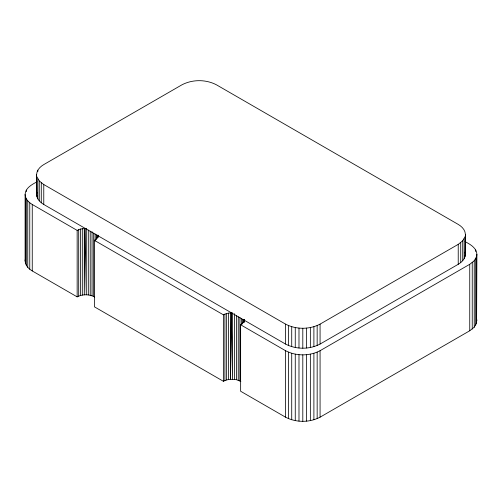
<?xml version="1.0" encoding="UTF-8"?>
<svg xmlns="http://www.w3.org/2000/svg" width="502" height="502" viewBox="0 0 502 502"><rect width="100%" height="100%" fill="white"/><g stroke="black" fill="none" stroke-linecap="round" stroke-linejoin="round"><path stroke-width="0.75" d="M97.978 237.327L97.99 235.087L97.99 237.433M244.192 321.744L244.204 319.504L244.204 321.851M94.426 240.364L223.371 314.81L226.64 313.461L231.322 312.759L230.493 379.267L226.64 379.932L223.371 381.282L94.426 306.835L94.426 240.364L96.76 238.475L97.984 235.771M94.633 297.021C89.362 294.046 82.497 294.084 77.151 296.864L32.253 270.942C28.639 268.834 25.207 265.407 25.1 260.971L25.1 194.5C25.326 187.924 31.971 184.548 36.991 181.793M36.615 174.558C36.715 170.122 40.154 166.695 43.768 164.587L181.925 84.825C192.486 79.291 205.902 79.291 216.462 84.825L458.232 224.413C461.846 226.521 465.285 229.947 465.385 234.384L465.385 254.326C465.285 258.762 461.846 262.188 458.232 264.297L320.075 344.058C309.514 349.593 296.098 349.593 285.538 344.058L43.768 204.471C40.154 202.362 36.715 198.936 36.615 194.5L36.615 174.558L36.916 196.709M25.1 260.971L25.401 258.762M36.615 194.5L36.916 192.297M465.084 256.528L465.385 234.384M244.198 320.188L242.974 322.893L240.64 324.781L240.64 391.253L285.538 417.175C296.098 422.709 309.514 422.709 320.075 417.175L469.746 330.762L474.239 327.197L476.599 322.999L476.599 256.528C478.406 249.105 470.638 244.43 465.053 241.644M476.599 322.999L476.9 254.326M36.916 176.767L39.275 180.958L43.768 184.529L285.538 324.116C296.098 329.651 309.514 329.651 320.075 324.116L458.232 244.355L462.725 240.784L465.084 236.586M240.64 324.781L285.538 350.703C296.098 356.238 309.514 356.238 320.075 350.703L469.746 264.297L474.239 260.726L476.599 256.528M25.1 194.5C25.207 198.936 28.639 202.362 32.253 204.471L77.151 230.393L80.427 229.044L86.294 228.335L86.294 294.806L85.108 228.341L84.28 294.856L84.28 228.385M240.847 381.438L236.442 379.7L230.493 379.267L230.493 312.802M476.599 318.588L476.9 320.797M465.084 252.117L465.385 254.326M231.322 312.759L232.508 379.223L232.508 312.752M475.708 249.965L475.708 251.527M475.708 258.681L475.708 325.152M474.239 260.726L474.239 327.197M472.238 262.609L472.238 329.08M469.746 264.297L469.746 330.762M464.193 238.739L464.193 258.681M462.725 240.784L462.725 260.726M460.723 242.673L460.723 262.609M458.232 244.355L458.232 264.297M320.075 324.116L320.075 344.058M320.075 350.703L320.075 417.175M317.164 325.553L317.164 345.495M317.164 352.14L317.164 418.612M313.894 326.708L313.894 346.65M313.894 353.295L313.894 419.766M310.355 327.555L310.355 347.497M310.355 354.142L310.355 420.613M306.628 328.07L306.628 348.012M306.628 354.663L306.628 421.134M302.806 328.245L302.806 348.187M302.806 354.832L302.806 421.303M298.985 328.07L298.985 348.012M298.985 354.663L298.985 421.134M295.264 327.555L295.264 347.497M295.264 354.142L295.264 420.613M291.718 326.708L291.718 346.65M291.718 353.295L291.718 419.766M288.455 325.553L288.455 345.495M288.455 352.14L288.455 418.612M285.538 324.116L285.538 344.058M285.538 350.703L285.538 417.175M244.123 320.665L244.123 322.234M243.953 319.912L243.953 322.259M243.382 319.579L243.382 322.704M242.491 319.316L242.491 324.01M241.324 318.368L241.324 324.625M239.893 317.546L239.893 380.886M238.255 316.869L238.255 380.209M236.442 315.576L236.442 379.7M234.509 313.675L234.509 379.368M228.517 313.041L228.517 379.512M226.64 313.461L226.64 379.932M224.909 314.057L224.909 380.529M223.371 314.81L223.371 381.282M97.739 235.494L97.739 237.063M97.162 235.162L97.162 238.293M96.277 234.898L96.277 239.592M95.104 233.951L95.104 240.991M93.679 233.129L93.679 296.469M92.042 231.667L92.042 295.791M90.228 231.158L90.228 295.283M88.296 230.041L88.296 294.95M82.303 228.623L82.303 295.094M80.427 229.044L80.427 295.515M78.695 229.64L78.695 296.111M77.151 230.393L77.151 296.864M43.768 184.529L43.768 204.471M41.277 182.847L41.277 202.789M39.275 180.958L39.275 200.9M37.807 170.203L37.807 171.734M37.807 178.919L37.807 198.855M32.253 204.471L32.253 270.942M29.762 202.789L29.762 269.26M27.761 200.9L27.761 267.371M26.292 190.145L26.292 191.708M26.292 198.855L26.292 265.326M25.401 196.709L25.401 263.18"/></g></svg>
